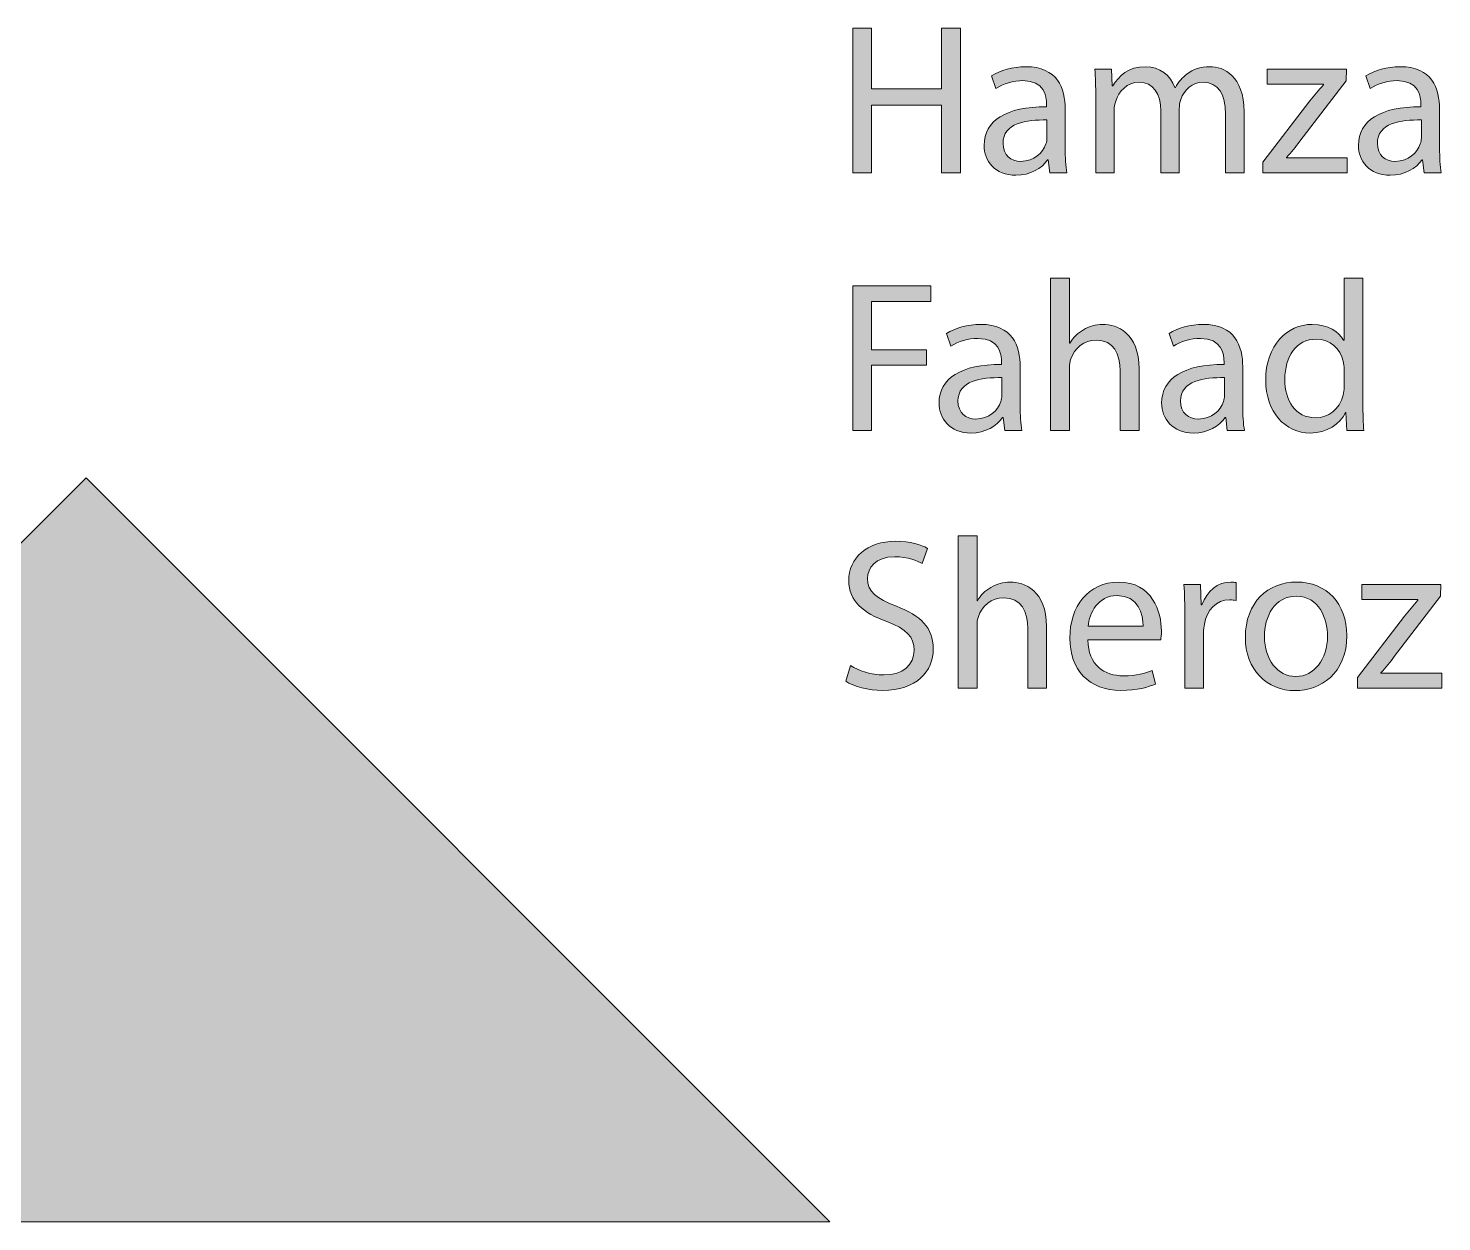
# Model space of a CAD drawing. Header units: inches. Extents: x 0.1 to 22.4, y -34.4 to -0.1.
# Drawn here: x 10.652 to 13.66, y -34.411 to -31.872 of the extents above; entities that cross this region are included whole.
import ezdxf

# ---------------------------------------------------------------- set-up
doc = ezdxf.new("R2010")
doc.units = ezdxf.units.IN
doc.header["$MEASUREMENT"] = 0
doc.layers.add('Layer 1', color=7, linetype='Continuous')

# ---------------------------------------------------------------- blocks, each defined once
blk = doc.blocks.new('block 30')
at = {"layer": 'Layer 1', "true_color": 0x231f20}
h = blk.add_hatch(color=250, dxfattribs=at)
h.dxf.hatch_style = 2
h.paths.add_polyline_path([(12.4466, -31.8719), (12.4466, -32.0007), (12.5955, -32.0007), (12.5955, -31.8719), (12.6357, -31.8719), (12.6357, -32.1797), (12.5955, -32.1797), (12.5955, -32.0354), (12.4466, -32.0354), (12.4466, -32.1797), (12.4069, -32.1797), (12.4069, -31.8719)])
h = blk.add_hatch(color=250, dxfattribs=at)
h.dxf.hatch_style = 2
edge = h.paths.add_edge_path()
edge.add_spline(control_points=[(12.8258, -32.1797), (12.8258, -32.1797), (12.8226, -32.1518), (12.8226, -32.1518), (12.8226, -32.1518), (12.8212, -32.1518), (12.8212, -32.1518), (12.8089, -32.1692), (12.7851, -32.1847), (12.7536, -32.1847), (12.7088, -32.1847), (12.686, -32.1532), (12.686, -32.1212), (12.686, -32.0678), (12.7335, -32.0386), (12.8189, -32.039), (12.8189, -32.039), (12.8189, -32.0345), (12.8189, -32.0345), (12.8189, -32.0162), (12.8139, -31.9833), (12.7687, -31.9833), (12.7481, -31.9833), (12.7266, -31.9897), (12.7111, -31.9998), (12.7111, -31.9998), (12.702, -31.9733), (12.702, -31.9733), (12.7203, -31.9614), (12.7467, -31.9536), (12.7746, -31.9536), (12.8422, -31.9536), (12.8586, -31.9998), (12.8586, -32.0441), (12.8586, -32.0441), (12.8586, -32.1267), (12.8586, -32.1267), (12.8586, -32.1459), (12.8596, -32.1646), (12.8623, -32.1797), (12.8623, -32.1797), (12.8258, -32.1797), (12.8258, -32.1797)], knot_values=[0, 0, 0, 0, 1, 1, 1, 2, 2, 2, 3, 3, 3, 4, 4, 4, 5, 5, 5, 6, 6, 6, 7, 7, 7, 8, 8, 8, 9, 9, 9, 10, 10, 10, 11, 11, 11, 12, 12, 12, 13, 13, 13, 14, 14, 14, 14], degree=3, periodic=1)
edge = h.paths.add_edge_path()
edge.add_spline(control_points=[(12.8198, -32.0669), (12.776, -32.066), (12.7262, -32.0737), (12.7262, -32.1167), (12.7262, -32.1427), (12.7435, -32.155), (12.7641, -32.155), (12.7929, -32.155), (12.8111, -32.1368), (12.8175, -32.118), (12.8189, -32.1139), (12.8198, -32.1094), (12.8198, -32.1053), (12.8198, -32.1053), (12.8198, -32.0669), (12.8198, -32.0669)], knot_values=[0, 0, 0, 0, 1, 1, 1, 2, 2, 2, 3, 3, 3, 4, 4, 4, 5, 5, 5, 5], degree=3, periodic=1)
h = blk.add_hatch(color=250, dxfattribs=at)
h.dxf.hatch_style = 2
edge = h.paths.add_edge_path()
edge.add_spline(control_points=[(12.9235, -32.0185), (12.9235, -31.9956), (12.9231, -31.9769), (12.9217, -31.9587), (12.9217, -31.9587), (12.9569, -31.9587), (12.9569, -31.9587), (12.9569, -31.9587), (12.9587, -31.9943), (12.9587, -31.9943), (12.9587, -31.9943), (12.9601, -31.9943), (12.9601, -31.9943), (12.9724, -31.9733), (12.9929, -31.9536), (13.0295, -31.9536), (13.0596, -31.9536), (13.0825, -31.9719), (13.0921, -31.9979), (13.0921, -31.9979), (13.093, -31.9979), (13.093, -31.9979), (13.0998, -31.9856), (13.1085, -31.976), (13.1176, -31.9692), (13.1309, -31.9591), (13.1455, -31.9536), (13.1665, -31.9536), (13.1957, -31.9536), (13.2391, -31.9728), (13.2391, -32.0495), (13.2391, -32.0495), (13.2391, -32.1797), (13.2391, -32.1797), (13.2391, -32.1797), (13.1998, -32.1797), (13.1998, -32.1797), (13.1998, -32.1797), (13.1998, -32.0546), (13.1998, -32.0546), (13.1998, -32.0121), (13.1843, -31.9865), (13.1519, -31.9865), (13.1291, -31.9865), (13.1112, -32.0034), (13.1044, -32.0231), (13.1026, -32.0285), (13.1012, -32.0358), (13.1012, -32.0431), (13.1012, -32.0431), (13.1012, -32.1797), (13.1012, -32.1797), (13.1012, -32.1797), (13.0619, -32.1797), (13.0619, -32.1797), (13.0619, -32.1797), (13.0619, -32.0473), (13.0619, -32.0473), (13.0619, -32.0121), (13.0464, -31.9865), (13.0158, -31.9865), (12.9907, -31.9865), (12.9724, -32.0066), (12.966, -32.0267), (12.9637, -32.0326), (12.9628, -32.0395), (12.9628, -32.0463), (12.9628, -32.0463), (12.9628, -32.1797), (12.9628, -32.1797), (12.9628, -32.1797), (12.9235, -32.1797), (12.9235, -32.1797), (12.9235, -32.1797), (12.9235, -32.0185), (12.9235, -32.0185)], knot_values=[0, 0, 0, 0, 1, 1, 1, 2, 2, 2, 3, 3, 3, 4, 4, 4, 5, 5, 5, 6, 6, 6, 7, 7, 7, 8, 8, 8, 9, 9, 9, 10, 10, 10, 11, 11, 11, 12, 12, 12, 13, 13, 13, 14, 14, 14, 15, 15, 15, 16, 16, 16, 17, 17, 17, 18, 18, 18, 19, 19, 19, 20, 20, 20, 21, 21, 21, 22, 22, 22, 23, 23, 23, 24, 24, 24, 25, 25, 25, 25], degree=3, periodic=1)
h = blk.add_hatch(color=250, dxfattribs=at)
h.dxf.hatch_style = 2
edge = h.paths.add_edge_path()
edge.add_spline(control_points=[(13.2794, -32.1564), (13.2794, -32.1564), (13.3794, -32.0262), (13.3794, -32.0262), (13.389, -32.0144), (13.3981, -32.0039), (13.4082, -31.992), (13.4082, -31.992), (13.4082, -31.9911), (13.4082, -31.9911), (13.4082, -31.9911), (13.2885, -31.9911), (13.2885, -31.9911), (13.2885, -31.9911), (13.2885, -31.9587), (13.2885, -31.9587), (13.2885, -31.9587), (13.4571, -31.9587), (13.4571, -31.9587), (13.4571, -31.9587), (13.4566, -31.9838), (13.4566, -31.9838), (13.4566, -31.9838), (13.3579, -32.1121), (13.3579, -32.1121), (13.3488, -32.1244), (13.3397, -32.1354), (13.3296, -32.1468), (13.3296, -32.1468), (13.3296, -32.1477), (13.3296, -32.1477), (13.3296, -32.1477), (13.4589, -32.1477), (13.4589, -32.1477), (13.4589, -32.1477), (13.4589, -32.1797), (13.4589, -32.1797), (13.4589, -32.1797), (13.2794, -32.1797), (13.2794, -32.1797), (13.2794, -32.1797), (13.2794, -32.1564), (13.2794, -32.1564)], knot_values=[0, 0, 0, 0, 1, 1, 1, 2, 2, 2, 3, 3, 3, 4, 4, 4, 5, 5, 5, 6, 6, 6, 7, 7, 7, 8, 8, 8, 9, 9, 9, 10, 10, 10, 11, 11, 11, 12, 12, 12, 13, 13, 13, 14, 14, 14, 14], degree=3, periodic=1)
h = blk.add_hatch(color=250, dxfattribs=at)
h.dxf.hatch_style = 2
edge = h.paths.add_edge_path()
edge.add_spline(control_points=[(13.6224, -32.1797), (13.6224, -32.1797), (13.6192, -32.1518), (13.6192, -32.1518), (13.6192, -32.1518), (13.6179, -32.1518), (13.6179, -32.1518), (13.6055, -32.1692), (13.5818, -32.1847), (13.5503, -32.1847), (13.5055, -32.1847), (13.4827, -32.1532), (13.4827, -32.1212), (13.4827, -32.0678), (13.5302, -32.0386), (13.6156, -32.039), (13.6156, -32.039), (13.6156, -32.0345), (13.6156, -32.0345), (13.6156, -32.0162), (13.6105, -31.9833), (13.5653, -31.9833), (13.5448, -31.9833), (13.5233, -31.9897), (13.5078, -31.9998), (13.5078, -31.9998), (13.4986, -31.9733), (13.4986, -31.9733), (13.5169, -31.9614), (13.5434, -31.9536), (13.5713, -31.9536), (13.6389, -31.9536), (13.6553, -31.9998), (13.6553, -32.0441), (13.6553, -32.0441), (13.6553, -32.1267), (13.6553, -32.1267), (13.6553, -32.1459), (13.6562, -32.1646), (13.659, -32.1797), (13.659, -32.1797), (13.6224, -32.1797), (13.6224, -32.1797)], knot_values=[0, 0, 0, 0, 1, 1, 1, 2, 2, 2, 3, 3, 3, 4, 4, 4, 5, 5, 5, 6, 6, 6, 7, 7, 7, 8, 8, 8, 9, 9, 9, 10, 10, 10, 11, 11, 11, 12, 12, 12, 13, 13, 13, 14, 14, 14, 14], degree=3, periodic=1)
edge = h.paths.add_edge_path()
edge.add_spline(control_points=[(13.6165, -32.0669), (13.5726, -32.066), (13.5229, -32.0737), (13.5229, -32.1167), (13.5229, -32.1427), (13.5402, -32.155), (13.5608, -32.155), (13.5895, -32.155), (13.6078, -32.1368), (13.6142, -32.118), (13.6156, -32.1139), (13.6165, -32.1094), (13.6165, -32.1053), (13.6165, -32.1053), (13.6165, -32.0669), (13.6165, -32.0669)], knot_values=[0, 0, 0, 0, 1, 1, 1, 2, 2, 2, 3, 3, 3, 4, 4, 4, 5, 5, 5, 5], degree=3, periodic=1)
h = blk.add_hatch(color=250, dxfattribs=at)
h.dxf.hatch_style = 2
h.paths.add_polyline_path([(12.4069, -32.42), (12.5727, -32.42), (12.5727, -32.4534), (12.4466, -32.4534), (12.4466, -32.5557), (12.5631, -32.5557), (12.5631, -32.5886), (12.4466, -32.5886), (12.4466, -32.7279), (12.4069, -32.7279)])
h = blk.add_hatch(color=250, dxfattribs=at)
h.dxf.hatch_style = 2
edge = h.paths.add_edge_path()
edge.add_spline(control_points=[(12.8276, -32.4036), (12.8276, -32.4036), (12.8678, -32.4036), (12.8678, -32.4036), (12.8678, -32.4036), (12.8678, -32.5415), (12.8678, -32.5415), (12.8678, -32.5415), (12.8687, -32.5415), (12.8687, -32.5415), (12.8751, -32.5301), (12.8851, -32.5201), (12.8975, -32.5132), (12.9094, -32.5064), (12.9235, -32.5018), (12.9386, -32.5018), (12.9683, -32.5018), (13.0158, -32.5201), (13.0158, -32.5963), (13.0158, -32.5963), (13.0158, -32.7279), (13.0158, -32.7279), (13.0158, -32.7279), (12.9756, -32.7279), (12.9756, -32.7279), (12.9756, -32.7279), (12.9756, -32.6009), (12.9756, -32.6009), (12.9756, -32.5653), (12.9623, -32.5351), (12.9244, -32.5351), (12.8984, -32.5351), (12.8778, -32.5534), (12.8705, -32.5753), (12.8683, -32.5808), (12.8678, -32.5867), (12.8678, -32.5945), (12.8678, -32.5945), (12.8678, -32.7279), (12.8678, -32.7279), (12.8678, -32.7279), (12.8276, -32.7279), (12.8276, -32.7279), (12.8276, -32.7279), (12.8276, -32.4036), (12.8276, -32.4036)], knot_values=[0, 0, 0, 0, 1, 1, 1, 2, 2, 2, 3, 3, 3, 4, 4, 4, 5, 5, 5, 6, 6, 6, 7, 7, 7, 8, 8, 8, 9, 9, 9, 10, 10, 10, 11, 11, 11, 12, 12, 12, 13, 13, 13, 14, 14, 14, 15, 15, 15, 15], degree=3, periodic=1)
h = blk.add_hatch(color=250, dxfattribs=at)
h.dxf.hatch_style = 2
edge = h.paths.add_edge_path()
edge.add_spline(control_points=[(13.4922, -32.4036), (13.4922, -32.4036), (13.4922, -32.6708), (13.4922, -32.6708), (13.4922, -32.6904), (13.4927, -32.7128), (13.494, -32.7279), (13.494, -32.7279), (13.458, -32.7279), (13.458, -32.7279), (13.458, -32.7279), (13.4561, -32.6895), (13.4561, -32.6895), (13.4561, -32.6895), (13.4552, -32.6895), (13.4552, -32.6895), (13.4429, -32.7142), (13.4159, -32.7329), (13.3799, -32.7329), (13.3264, -32.7329), (13.2853, -32.6877), (13.2853, -32.6205), (13.2849, -32.547), (13.3305, -32.5018), (13.3844, -32.5018), (13.4182, -32.5018), (13.4411, -32.5178), (13.4511, -32.5356), (13.4511, -32.5356), (13.452, -32.5356), (13.452, -32.5356), (13.452, -32.5356), (13.452, -32.4036), (13.452, -32.4036), (13.452, -32.4036), (13.4922, -32.4036), (13.4922, -32.4036)], knot_values=[0, 0, 0, 0, 1, 1, 1, 2, 2, 2, 3, 3, 3, 4, 4, 4, 5, 5, 5, 6, 6, 6, 7, 7, 7, 8, 8, 8, 9, 9, 9, 10, 10, 10, 11, 11, 11, 12, 12, 12, 12], degree=3, periodic=1)
edge = h.paths.add_edge_path()
edge.add_spline(control_points=[(13.452, -32.5968), (13.452, -32.5918), (13.4516, -32.5849), (13.4502, -32.5799), (13.4443, -32.5543), (13.4223, -32.5333), (13.3922, -32.5333), (13.3506, -32.5333), (13.326, -32.5699), (13.326, -32.6187), (13.326, -32.6635), (13.3479, -32.7005), (13.3913, -32.7005), (13.4182, -32.7005), (13.4429, -32.6826), (13.4502, -32.6525), (13.4516, -32.647), (13.452, -32.6415), (13.452, -32.6352), (13.452, -32.6352), (13.452, -32.5968), (13.452, -32.5968)], knot_values=[0, 0, 0, 0, 1, 1, 1, 2, 2, 2, 3, 3, 3, 4, 4, 4, 5, 5, 5, 6, 6, 6, 7, 7, 7, 7], degree=3, periodic=1)
h = blk.add_hatch(color=250, dxfattribs=at)
h.dxf.hatch_style = 2
edge = h.paths.add_edge_path()
edge.add_spline(control_points=[(12.7298, -32.7279), (12.7298, -32.7279), (12.7266, -32.7), (12.7266, -32.7), (12.7266, -32.7), (12.7253, -32.7), (12.7253, -32.7), (12.7129, -32.7174), (12.6892, -32.7329), (12.6577, -32.7329), (12.6129, -32.7329), (12.5901, -32.7014), (12.5901, -32.6694), (12.5901, -32.616), (12.6376, -32.5867), (12.723, -32.5872), (12.723, -32.5872), (12.723, -32.5826), (12.723, -32.5826), (12.723, -32.5644), (12.718, -32.5315), (12.6727, -32.5315), (12.6522, -32.5315), (12.6307, -32.5379), (12.6152, -32.5479), (12.6152, -32.5479), (12.6061, -32.5214), (12.6061, -32.5214), (12.6243, -32.5096), (12.6508, -32.5018), (12.6787, -32.5018), (12.7463, -32.5018), (12.7627, -32.5479), (12.7627, -32.5922), (12.7627, -32.5922), (12.7627, -32.6749), (12.7627, -32.6749), (12.7627, -32.6941), (12.7636, -32.7128), (12.7664, -32.7279), (12.7664, -32.7279), (12.7298, -32.7279), (12.7298, -32.7279)], knot_values=[0, 0, 0, 0, 1, 1, 1, 2, 2, 2, 3, 3, 3, 4, 4, 4, 5, 5, 5, 6, 6, 6, 7, 7, 7, 8, 8, 8, 9, 9, 9, 10, 10, 10, 11, 11, 11, 12, 12, 12, 13, 13, 13, 14, 14, 14, 14], degree=3, periodic=1)
edge = h.paths.add_edge_path()
edge.add_spline(control_points=[(12.7239, -32.6151), (12.6801, -32.6141), (12.6303, -32.6219), (12.6303, -32.6648), (12.6303, -32.6909), (12.6476, -32.7032), (12.6682, -32.7032), (12.6969, -32.7032), (12.7152, -32.6849), (12.7216, -32.6662), (12.723, -32.6621), (12.7239, -32.6575), (12.7239, -32.6534), (12.7239, -32.6534), (12.7239, -32.6151), (12.7239, -32.6151)], knot_values=[0, 0, 0, 0, 1, 1, 1, 2, 2, 2, 3, 3, 3, 4, 4, 4, 5, 5, 5, 5], degree=3, periodic=1)
h = blk.add_hatch(color=250, dxfattribs=at)
h.dxf.hatch_style = 2
edge = h.paths.add_edge_path()
edge.add_spline(control_points=[(13.2035, -32.7279), (13.2035, -32.7279), (13.2003, -32.7), (13.2003, -32.7), (13.2003, -32.7), (13.199, -32.7), (13.199, -32.7), (13.1866, -32.7174), (13.1629, -32.7329), (13.1314, -32.7329), (13.0866, -32.7329), (13.0638, -32.7014), (13.0638, -32.6694), (13.0638, -32.616), (13.1113, -32.5867), (13.1967, -32.5872), (13.1967, -32.5872), (13.1967, -32.5826), (13.1967, -32.5826), (13.1967, -32.5644), (13.1917, -32.5315), (13.1464, -32.5315), (13.1259, -32.5315), (13.1044, -32.5379), (13.0889, -32.5479), (13.0889, -32.5479), (13.0798, -32.5214), (13.0798, -32.5214), (13.098, -32.5096), (13.1245, -32.5018), (13.1524, -32.5018), (13.22, -32.5018), (13.2364, -32.5479), (13.2364, -32.5922), (13.2364, -32.5922), (13.2364, -32.6749), (13.2364, -32.6749), (13.2364, -32.6941), (13.2373, -32.7128), (13.2401, -32.7279), (13.2401, -32.7279), (13.2035, -32.7279), (13.2035, -32.7279)], knot_values=[0, 0, 0, 0, 1, 1, 1, 2, 2, 2, 3, 3, 3, 4, 4, 4, 5, 5, 5, 6, 6, 6, 7, 7, 7, 8, 8, 8, 9, 9, 9, 10, 10, 10, 11, 11, 11, 12, 12, 12, 13, 13, 13, 14, 14, 14, 14], degree=3, periodic=1)
edge = h.paths.add_edge_path()
edge.add_spline(control_points=[(13.1976, -32.6151), (13.1538, -32.6141), (13.104, -32.6219), (13.104, -32.6648), (13.104, -32.6909), (13.1213, -32.7032), (13.1419, -32.7032), (13.1707, -32.7032), (13.1889, -32.6849), (13.1953, -32.6662), (13.1967, -32.6621), (13.1976, -32.6575), (13.1976, -32.6534), (13.1976, -32.6534), (13.1976, -32.6151), (13.1976, -32.6151)], knot_values=[0, 0, 0, 0, 1, 1, 1, 2, 2, 2, 3, 3, 3, 4, 4, 4, 5, 5, 5, 5], degree=3, periodic=1)
h = blk.add_hatch(color=250, dxfattribs=at)
h.dxf.hatch_style = 2
edge = h.paths.add_edge_path()
edge.add_spline(control_points=[(12.4014, -33.2276), (12.4192, -33.2386), (12.4453, -33.2477), (12.4727, -33.2477), (12.5133, -33.2477), (12.5371, -33.2263), (12.5371, -33.1952), (12.5371, -33.1664), (12.5206, -33.15), (12.4791, -33.134), (12.4288, -33.1162), (12.3978, -33.0902), (12.3978, -33.0468), (12.3978, -32.9988), (12.4375, -32.9632), (12.4973, -32.9632), (12.5288, -32.9632), (12.5517, -32.9705), (12.5654, -32.9783), (12.5654, -32.9783), (12.5544, -33.0107), (12.5544, -33.0107), (12.5444, -33.0052), (12.5238, -32.9961), (12.496, -32.9961), (12.4539, -32.9961), (12.4379, -33.0212), (12.4379, -33.0422), (12.4379, -33.071), (12.4567, -33.0851), (12.4992, -33.1016), (12.5512, -33.1217), (12.5777, -33.1468), (12.5777, -33.192), (12.5777, -33.2395), (12.5425, -33.2806), (12.4699, -33.2806), (12.4402, -33.2806), (12.4078, -33.2719), (12.3914, -33.261), (12.3914, -33.261), (12.4014, -33.2276), (12.4014, -33.2276)], knot_values=[0, 0, 0, 0, 1, 1, 1, 2, 2, 2, 3, 3, 3, 4, 4, 4, 5, 5, 5, 6, 6, 6, 7, 7, 7, 8, 8, 8, 9, 9, 9, 10, 10, 10, 11, 11, 11, 12, 12, 12, 13, 13, 13, 14, 14, 14, 14], degree=3, periodic=1)
h = blk.add_hatch(color=250, dxfattribs=at)
h.dxf.hatch_style = 2
edge = h.paths.add_edge_path()
edge.add_spline(control_points=[(12.6307, -32.9518), (12.6307, -32.9518), (12.6709, -32.9518), (12.6709, -32.9518), (12.6709, -32.9518), (12.6709, -33.0897), (12.6709, -33.0897), (12.6709, -33.0897), (12.6718, -33.0897), (12.6718, -33.0897), (12.6782, -33.0783), (12.6883, -33.0682), (12.7006, -33.0614), (12.7125, -33.0545), (12.7266, -33.05), (12.7417, -33.05), (12.7714, -33.05), (12.8189, -33.0682), (12.8189, -33.1445), (12.8189, -33.1445), (12.8189, -33.276), (12.8189, -33.276), (12.8189, -33.276), (12.7787, -33.276), (12.7787, -33.276), (12.7787, -33.276), (12.7787, -33.1491), (12.7787, -33.1491), (12.7787, -33.1134), (12.7655, -33.0833), (12.7276, -33.0833), (12.7015, -33.0833), (12.681, -33.1016), (12.6737, -33.1235), (12.6714, -33.129), (12.6709, -33.1349), (12.6709, -33.1427), (12.6709, -33.1427), (12.6709, -33.276), (12.6709, -33.276), (12.6709, -33.276), (12.6307, -33.276), (12.6307, -33.276), (12.6307, -33.276), (12.6307, -32.9518), (12.6307, -32.9518)], knot_values=[0, 0, 0, 0, 1, 1, 1, 2, 2, 2, 3, 3, 3, 4, 4, 4, 5, 5, 5, 6, 6, 6, 7, 7, 7, 8, 8, 8, 9, 9, 9, 10, 10, 10, 11, 11, 11, 12, 12, 12, 13, 13, 13, 14, 14, 14, 15, 15, 15, 15], degree=3, periodic=1)
h = blk.add_hatch(color=250, dxfattribs=at)
h.dxf.hatch_style = 2
edge = h.paths.add_edge_path()
edge.add_spline(control_points=[(12.9066, -33.1728), (12.9076, -33.2272), (12.9422, -33.2495), (12.9824, -33.2495), (13.0112, -33.2495), (13.0286, -33.2445), (13.0436, -33.2381), (13.0436, -33.2381), (13.0505, -33.2669), (13.0505, -33.2669), (13.0363, -33.2733), (13.0121, -33.2806), (12.977, -33.2806), (12.9089, -33.2806), (12.8683, -33.2358), (12.8683, -33.1692), (12.8683, -33.1025), (12.9076, -33.05), (12.9719, -33.05), (13.0441, -33.05), (13.0633, -33.1134), (13.0633, -33.1541), (13.0633, -33.1623), (13.0624, -33.1687), (13.0619, -33.1728), (13.0619, -33.1728), (12.9066, -33.1728), (12.9066, -33.1728)], knot_values=[0, 0, 0, 0, 1, 1, 1, 2, 2, 2, 3, 3, 3, 4, 4, 4, 5, 5, 5, 6, 6, 6, 7, 7, 7, 8, 8, 8, 9, 9, 9, 9], degree=3, periodic=1)
edge = h.paths.add_edge_path()
edge.add_spline(control_points=[(13.0245, -33.144), (13.0249, -33.1185), (13.014, -33.0787), (12.9688, -33.0787), (12.9281, -33.0787), (12.9103, -33.1162), (12.9071, -33.144), (12.9071, -33.144), (13.0245, -33.144), (13.0245, -33.144)], knot_values=[0, 0, 0, 0, 1, 1, 1, 2, 2, 2, 3, 3, 3, 3], degree=3, periodic=1)
h = blk.add_hatch(color=250, dxfattribs=at)
h.dxf.hatch_style = 2
edge = h.paths.add_edge_path()
edge.add_spline(control_points=[(13.1131, -33.1239), (13.1131, -33.0979), (13.1127, -33.0755), (13.1113, -33.055), (13.1113, -33.055), (13.1464, -33.055), (13.1464, -33.055), (13.1464, -33.055), (13.1478, -33.0984), (13.1478, -33.0984), (13.1478, -33.0984), (13.1496, -33.0984), (13.1496, -33.0984), (13.1597, -33.0687), (13.1839, -33.05), (13.2108, -33.05), (13.2154, -33.05), (13.2186, -33.0504), (13.2222, -33.0513), (13.2222, -33.0513), (13.2222, -33.0892), (13.2222, -33.0892), (13.2182, -33.0883), (13.214, -33.0879), (13.2086, -33.0879), (13.1802, -33.0879), (13.1601, -33.1093), (13.1547, -33.1395), (13.1538, -33.145), (13.1528, -33.1514), (13.1528, -33.1582), (13.1528, -33.1582), (13.1528, -33.276), (13.1528, -33.276), (13.1528, -33.276), (13.1131, -33.276), (13.1131, -33.276), (13.1131, -33.276), (13.1131, -33.1239), (13.1131, -33.1239)], knot_values=[0, 0, 0, 0, 1, 1, 1, 2, 2, 2, 3, 3, 3, 4, 4, 4, 5, 5, 5, 6, 6, 6, 7, 7, 7, 8, 8, 8, 9, 9, 9, 10, 10, 10, 11, 11, 11, 12, 12, 12, 13, 13, 13, 13], degree=3, periodic=1)
h = blk.add_hatch(color=250, dxfattribs=at)
h.dxf.hatch_style = 2
edge = h.paths.add_edge_path()
edge.add_spline(control_points=[(13.458, -33.1637), (13.458, -33.2454), (13.4013, -33.281), (13.3479, -33.281), (13.2881, -33.281), (13.2419, -33.2372), (13.2419, -33.1673), (13.2419, -33.0933), (13.2903, -33.05), (13.3515, -33.05), (13.415, -33.05), (13.458, -33.0961), (13.458, -33.1637)], knot_values=[0, 0, 0, 0, 1, 1, 1, 2, 2, 2, 3, 3, 3, 4, 4, 4, 4], degree=3, periodic=1)
edge = h.paths.add_edge_path()
edge.add_spline(control_points=[(13.2826, -33.166), (13.2826, -33.2144), (13.3104, -33.2509), (13.3497, -33.2509), (13.3881, -33.2509), (13.4169, -33.2148), (13.4169, -33.1651), (13.4169, -33.1276), (13.3981, -33.0801), (13.3506, -33.0801), (13.3031, -33.0801), (13.2826, -33.1239), (13.2826, -33.166)], knot_values=[0, 0, 0, 0, 1, 1, 1, 2, 2, 2, 3, 3, 3, 4, 4, 4, 4], degree=3, periodic=1)
h = blk.add_hatch(color=250, dxfattribs=at)
h.dxf.hatch_style = 2
edge = h.paths.add_edge_path()
edge.add_spline(control_points=[(13.4804, -33.2527), (13.4804, -33.2527), (13.5804, -33.1226), (13.5804, -33.1226), (13.59, -33.1107), (13.5991, -33.1002), (13.6092, -33.0883), (13.6092, -33.0883), (13.6092, -33.0874), (13.6092, -33.0874), (13.6092, -33.0874), (13.4895, -33.0874), (13.4895, -33.0874), (13.4895, -33.0874), (13.4895, -33.055), (13.4895, -33.055), (13.4895, -33.055), (13.658, -33.055), (13.658, -33.055), (13.658, -33.055), (13.6576, -33.0801), (13.6576, -33.0801), (13.6576, -33.0801), (13.5589, -33.2084), (13.5589, -33.2084), (13.5498, -33.2208), (13.5407, -33.2317), (13.5306, -33.2432), (13.5306, -33.2432), (13.5306, -33.2441), (13.5306, -33.2441), (13.5306, -33.2441), (13.6599, -33.2441), (13.6599, -33.2441), (13.6599, -33.2441), (13.6599, -33.276), (13.6599, -33.276), (13.6599, -33.276), (13.4804, -33.276), (13.4804, -33.276), (13.4804, -33.276), (13.4804, -33.2527), (13.4804, -33.2527)], knot_values=[0, 0, 0, 0, 1, 1, 1, 2, 2, 2, 3, 3, 3, 4, 4, 4, 5, 5, 5, 6, 6, 6, 7, 7, 7, 8, 8, 8, 9, 9, 9, 10, 10, 10, 11, 11, 11, 12, 12, 12, 13, 13, 13, 14, 14, 14, 14], degree=3, periodic=1)
at = {"layer": 'Layer 1', "lineweight": 0}
for points in [[(12.4466, -31.8719), (12.4466, -32.0007), (12.5955, -32.0007), (12.5955, -31.8719), (12.6357, -31.8719), (12.6357, -32.1797), (12.5955, -32.1797), (12.5955, -32.0354), (12.4466, -32.0354), (12.4466, -32.1797), (12.4069, -32.1797), (12.4069, -31.8719), (12.4466, -31.8719)], [(12.4069, -32.42), (12.5727, -32.42), (12.5727, -32.4534), (12.4466, -32.4534), (12.4466, -32.5557), (12.5631, -32.5557), (12.5631, -32.5886), (12.4466, -32.5886), (12.4466, -32.7279), (12.4069, -32.7279), (12.4069, -32.42)]]:
    blk.add_lwpolyline(points, dxfattribs=at)
for points, knots in [([(12.8258, -32.1797), (12.8258, -32.1797), (12.8226, -32.1518), (12.8226, -32.1518), (12.8226, -32.1518), (12.8212, -32.1518), (12.8212, -32.1518), (12.8089, -32.1692), (12.7851, -32.1847), (12.7536, -32.1847), (12.7088, -32.1847), (12.686, -32.1532), (12.686, -32.1212), (12.686, -32.0678), (12.7335, -32.0386), (12.8189, -32.039), (12.8189, -32.039), (12.8189, -32.0345), (12.8189, -32.0345), (12.8189, -32.0162), (12.8139, -31.9833), (12.7687, -31.9833), (12.7481, -31.9833), (12.7266, -31.9897), (12.7111, -31.9998), (12.7111, -31.9998), (12.702, -31.9733), (12.702, -31.9733), (12.7203, -31.9614), (12.7467, -31.9536), (12.7746, -31.9536), (12.8422, -31.9536), (12.8586, -31.9998), (12.8586, -32.0441), (12.8586, -32.0441), (12.8586, -32.1267), (12.8586, -32.1267), (12.8586, -32.1459), (12.8596, -32.1646), (12.8623, -32.1797), (12.8623, -32.1797), (12.8258, -32.1797), (12.8258, -32.1797)], [0, 0, 0, 0, 1, 1, 1, 2, 2, 2, 3, 3, 3, 4, 4, 4, 5, 5, 5, 6, 6, 6, 7, 7, 7, 8, 8, 8, 9, 9, 9, 10, 10, 10, 11, 11, 11, 12, 12, 12, 13, 13, 13, 14, 14, 14, 14]), ([(12.9235, -32.0185), (12.9235, -31.9956), (12.9231, -31.9769), (12.9217, -31.9587), (12.9217, -31.9587), (12.9569, -31.9587), (12.9569, -31.9587), (12.9569, -31.9587), (12.9587, -31.9943), (12.9587, -31.9943), (12.9587, -31.9943), (12.9601, -31.9943), (12.9601, -31.9943), (12.9724, -31.9733), (12.9929, -31.9536), (13.0295, -31.9536), (13.0596, -31.9536), (13.0825, -31.9719), (13.0921, -31.9979), (13.0921, -31.9979), (13.093, -31.9979), (13.093, -31.9979), (13.0998, -31.9856), (13.1085, -31.976), (13.1176, -31.9692), (13.1309, -31.9591), (13.1455, -31.9536), (13.1665, -31.9536), (13.1957, -31.9536), (13.2391, -31.9728), (13.2391, -32.0495), (13.2391, -32.0495), (13.2391, -32.1797), (13.2391, -32.1797), (13.2391, -32.1797), (13.1998, -32.1797), (13.1998, -32.1797), (13.1998, -32.1797), (13.1998, -32.0546), (13.1998, -32.0546), (13.1998, -32.0121), (13.1843, -31.9865), (13.1519, -31.9865), (13.1291, -31.9865), (13.1112, -32.0034), (13.1044, -32.0231), (13.1026, -32.0285), (13.1012, -32.0358), (13.1012, -32.0431), (13.1012, -32.0431), (13.1012, -32.1797), (13.1012, -32.1797), (13.1012, -32.1797), (13.0619, -32.1797), (13.0619, -32.1797), (13.0619, -32.1797), (13.0619, -32.0473), (13.0619, -32.0473), (13.0619, -32.0121), (13.0464, -31.9865), (13.0158, -31.9865), (12.9907, -31.9865), (12.9724, -32.0066), (12.966, -32.0267), (12.9637, -32.0326), (12.9628, -32.0395), (12.9628, -32.0463), (12.9628, -32.0463), (12.9628, -32.1797), (12.9628, -32.1797), (12.9628, -32.1797), (12.9235, -32.1797), (12.9235, -32.1797), (12.9235, -32.1797), (12.9235, -32.0185), (12.9235, -32.0185)], [0, 0, 0, 0, 1, 1, 1, 2, 2, 2, 3, 3, 3, 4, 4, 4, 5, 5, 5, 6, 6, 6, 7, 7, 7, 8, 8, 8, 9, 9, 9, 10, 10, 10, 11, 11, 11, 12, 12, 12, 13, 13, 13, 14, 14, 14, 15, 15, 15, 16, 16, 16, 17, 17, 17, 18, 18, 18, 19, 19, 19, 20, 20, 20, 21, 21, 21, 22, 22, 22, 23, 23, 23, 24, 24, 24, 25, 25, 25, 25]), ([(13.2794, -32.1564), (13.2794, -32.1564), (13.3794, -32.0262), (13.3794, -32.0262), (13.389, -32.0144), (13.3981, -32.0039), (13.4082, -31.992), (13.4082, -31.992), (13.4082, -31.9911), (13.4082, -31.9911), (13.4082, -31.9911), (13.2885, -31.9911), (13.2885, -31.9911), (13.2885, -31.9911), (13.2885, -31.9587), (13.2885, -31.9587), (13.2885, -31.9587), (13.4571, -31.9587), (13.4571, -31.9587), (13.4571, -31.9587), (13.4566, -31.9838), (13.4566, -31.9838), (13.4566, -31.9838), (13.3579, -32.1121), (13.3579, -32.1121), (13.3488, -32.1244), (13.3397, -32.1354), (13.3296, -32.1468), (13.3296, -32.1468), (13.3296, -32.1477), (13.3296, -32.1477), (13.3296, -32.1477), (13.4589, -32.1477), (13.4589, -32.1477), (13.4589, -32.1477), (13.4589, -32.1797), (13.4589, -32.1797), (13.4589, -32.1797), (13.2794, -32.1797), (13.2794, -32.1797), (13.2794, -32.1797), (13.2794, -32.1564), (13.2794, -32.1564)], [0, 0, 0, 0, 1, 1, 1, 2, 2, 2, 3, 3, 3, 4, 4, 4, 5, 5, 5, 6, 6, 6, 7, 7, 7, 8, 8, 8, 9, 9, 9, 10, 10, 10, 11, 11, 11, 12, 12, 12, 13, 13, 13, 14, 14, 14, 14]), ([(13.6224, -32.1797), (13.6224, -32.1797), (13.6192, -32.1518), (13.6192, -32.1518), (13.6192, -32.1518), (13.6179, -32.1518), (13.6179, -32.1518), (13.6055, -32.1692), (13.5818, -32.1847), (13.5503, -32.1847), (13.5055, -32.1847), (13.4827, -32.1532), (13.4827, -32.1212), (13.4827, -32.0678), (13.5302, -32.0386), (13.6156, -32.039), (13.6156, -32.039), (13.6156, -32.0345), (13.6156, -32.0345), (13.6156, -32.0162), (13.6105, -31.9833), (13.5653, -31.9833), (13.5448, -31.9833), (13.5233, -31.9897), (13.5078, -31.9998), (13.5078, -31.9998), (13.4986, -31.9733), (13.4986, -31.9733), (13.5169, -31.9614), (13.5434, -31.9536), (13.5713, -31.9536), (13.6389, -31.9536), (13.6553, -31.9998), (13.6553, -32.0441), (13.6553, -32.0441), (13.6553, -32.1267), (13.6553, -32.1267), (13.6553, -32.1459), (13.6562, -32.1646), (13.659, -32.1797), (13.659, -32.1797), (13.6224, -32.1797), (13.6224, -32.1797)], [0, 0, 0, 0, 1, 1, 1, 2, 2, 2, 3, 3, 3, 4, 4, 4, 5, 5, 5, 6, 6, 6, 7, 7, 7, 8, 8, 8, 9, 9, 9, 10, 10, 10, 11, 11, 11, 12, 12, 12, 13, 13, 13, 14, 14, 14, 14]), ([(12.8198, -32.0669), (12.776, -32.066), (12.7262, -32.0737), (12.7262, -32.1167), (12.7262, -32.1427), (12.7435, -32.155), (12.7641, -32.155), (12.7929, -32.155), (12.8111, -32.1368), (12.8175, -32.118), (12.8189, -32.1139), (12.8198, -32.1094), (12.8198, -32.1053), (12.8198, -32.1053), (12.8198, -32.0669), (12.8198, -32.0669)], [0, 0, 0, 0, 1, 1, 1, 2, 2, 2, 3, 3, 3, 4, 4, 4, 5, 5, 5, 5]), ([(13.6165, -32.0669), (13.5726, -32.066), (13.5229, -32.0737), (13.5229, -32.1167), (13.5229, -32.1427), (13.5402, -32.155), (13.5608, -32.155), (13.5895, -32.155), (13.6078, -32.1368), (13.6142, -32.118), (13.6156, -32.1139), (13.6165, -32.1094), (13.6165, -32.1053), (13.6165, -32.1053), (13.6165, -32.0669), (13.6165, -32.0669)], [0, 0, 0, 0, 1, 1, 1, 2, 2, 2, 3, 3, 3, 4, 4, 4, 5, 5, 5, 5]), ([(12.8276, -32.4036), (12.8276, -32.4036), (12.8678, -32.4036), (12.8678, -32.4036), (12.8678, -32.4036), (12.8678, -32.5415), (12.8678, -32.5415), (12.8678, -32.5415), (12.8687, -32.5415), (12.8687, -32.5415), (12.8751, -32.5301), (12.8851, -32.5201), (12.8975, -32.5132), (12.9094, -32.5064), (12.9235, -32.5018), (12.9386, -32.5018), (12.9683, -32.5018), (13.0158, -32.5201), (13.0158, -32.5963), (13.0158, -32.5963), (13.0158, -32.7279), (13.0158, -32.7279), (13.0158, -32.7279), (12.9756, -32.7279), (12.9756, -32.7279), (12.9756, -32.7279), (12.9756, -32.6009), (12.9756, -32.6009), (12.9756, -32.5653), (12.9623, -32.5351), (12.9244, -32.5351), (12.8984, -32.5351), (12.8778, -32.5534), (12.8705, -32.5753), (12.8683, -32.5808), (12.8678, -32.5867), (12.8678, -32.5945), (12.8678, -32.5945), (12.8678, -32.7279), (12.8678, -32.7279), (12.8678, -32.7279), (12.8276, -32.7279), (12.8276, -32.7279), (12.8276, -32.7279), (12.8276, -32.4036), (12.8276, -32.4036)], [0, 0, 0, 0, 1, 1, 1, 2, 2, 2, 3, 3, 3, 4, 4, 4, 5, 5, 5, 6, 6, 6, 7, 7, 7, 8, 8, 8, 9, 9, 9, 10, 10, 10, 11, 11, 11, 12, 12, 12, 13, 13, 13, 14, 14, 14, 15, 15, 15, 15]), ([(13.4922, -32.4036), (13.4922, -32.4036), (13.4922, -32.6708), (13.4922, -32.6708), (13.4922, -32.6904), (13.4927, -32.7128), (13.494, -32.7279), (13.494, -32.7279), (13.458, -32.7279), (13.458, -32.7279), (13.458, -32.7279), (13.4561, -32.6895), (13.4561, -32.6895), (13.4561, -32.6895), (13.4552, -32.6895), (13.4552, -32.6895), (13.4429, -32.7142), (13.4159, -32.7329), (13.3799, -32.7329), (13.3264, -32.7329), (13.2853, -32.6877), (13.2853, -32.6205), (13.2849, -32.547), (13.3305, -32.5018), (13.3844, -32.5018), (13.4182, -32.5018), (13.4411, -32.5178), (13.4511, -32.5356), (13.4511, -32.5356), (13.452, -32.5356), (13.452, -32.5356), (13.452, -32.5356), (13.452, -32.4036), (13.452, -32.4036), (13.452, -32.4036), (13.4922, -32.4036), (13.4922, -32.4036)], [0, 0, 0, 0, 1, 1, 1, 2, 2, 2, 3, 3, 3, 4, 4, 4, 5, 5, 5, 6, 6, 6, 7, 7, 7, 8, 8, 8, 9, 9, 9, 10, 10, 10, 11, 11, 11, 12, 12, 12, 12]), ([(12.7298, -32.7279), (12.7298, -32.7279), (12.7266, -32.7), (12.7266, -32.7), (12.7266, -32.7), (12.7253, -32.7), (12.7253, -32.7), (12.7129, -32.7174), (12.6892, -32.7329), (12.6577, -32.7329), (12.6129, -32.7329), (12.5901, -32.7014), (12.5901, -32.6694), (12.5901, -32.616), (12.6376, -32.5867), (12.723, -32.5872), (12.723, -32.5872), (12.723, -32.5826), (12.723, -32.5826), (12.723, -32.5644), (12.718, -32.5315), (12.6727, -32.5315), (12.6522, -32.5315), (12.6307, -32.5379), (12.6152, -32.5479), (12.6152, -32.5479), (12.6061, -32.5214), (12.6061, -32.5214), (12.6243, -32.5096), (12.6508, -32.5018), (12.6787, -32.5018), (12.7463, -32.5018), (12.7627, -32.5479), (12.7627, -32.5922), (12.7627, -32.5922), (12.7627, -32.6749), (12.7627, -32.6749), (12.7627, -32.6941), (12.7636, -32.7128), (12.7664, -32.7279), (12.7664, -32.7279), (12.7298, -32.7279), (12.7298, -32.7279)], [0, 0, 0, 0, 1, 1, 1, 2, 2, 2, 3, 3, 3, 4, 4, 4, 5, 5, 5, 6, 6, 6, 7, 7, 7, 8, 8, 8, 9, 9, 9, 10, 10, 10, 11, 11, 11, 12, 12, 12, 13, 13, 13, 14, 14, 14, 14]), ([(13.2035, -32.7279), (13.2035, -32.7279), (13.2003, -32.7), (13.2003, -32.7), (13.2003, -32.7), (13.199, -32.7), (13.199, -32.7), (13.1866, -32.7174), (13.1629, -32.7329), (13.1314, -32.7329), (13.0866, -32.7329), (13.0638, -32.7014), (13.0638, -32.6694), (13.0638, -32.616), (13.1113, -32.5867), (13.1967, -32.5872), (13.1967, -32.5872), (13.1967, -32.5826), (13.1967, -32.5826), (13.1967, -32.5644), (13.1917, -32.5315), (13.1464, -32.5315), (13.1259, -32.5315), (13.1044, -32.5379), (13.0889, -32.5479), (13.0889, -32.5479), (13.0798, -32.5214), (13.0798, -32.5214), (13.098, -32.5096), (13.1245, -32.5018), (13.1524, -32.5018), (13.22, -32.5018), (13.2364, -32.5479), (13.2364, -32.5922), (13.2364, -32.5922), (13.2364, -32.6749), (13.2364, -32.6749), (13.2364, -32.6941), (13.2373, -32.7128), (13.2401, -32.7279), (13.2401, -32.7279), (13.2035, -32.7279), (13.2035, -32.7279)], [0, 0, 0, 0, 1, 1, 1, 2, 2, 2, 3, 3, 3, 4, 4, 4, 5, 5, 5, 6, 6, 6, 7, 7, 7, 8, 8, 8, 9, 9, 9, 10, 10, 10, 11, 11, 11, 12, 12, 12, 13, 13, 13, 14, 14, 14, 14]), ([(13.452, -32.5968), (13.452, -32.5918), (13.4516, -32.5849), (13.4502, -32.5799), (13.4443, -32.5543), (13.4223, -32.5333), (13.3922, -32.5333), (13.3506, -32.5333), (13.326, -32.5699), (13.326, -32.6187), (13.326, -32.6635), (13.3479, -32.7005), (13.3913, -32.7005), (13.4182, -32.7005), (13.4429, -32.6826), (13.4502, -32.6525), (13.4516, -32.647), (13.452, -32.6415), (13.452, -32.6352), (13.452, -32.6352), (13.452, -32.5968), (13.452, -32.5968)], [0, 0, 0, 0, 1, 1, 1, 2, 2, 2, 3, 3, 3, 4, 4, 4, 5, 5, 5, 6, 6, 6, 7, 7, 7, 7]), ([(12.7239, -32.6151), (12.6801, -32.6141), (12.6303, -32.6219), (12.6303, -32.6648), (12.6303, -32.6909), (12.6476, -32.7032), (12.6682, -32.7032), (12.6969, -32.7032), (12.7152, -32.6849), (12.7216, -32.6662), (12.723, -32.6621), (12.7239, -32.6575), (12.7239, -32.6534), (12.7239, -32.6534), (12.7239, -32.6151), (12.7239, -32.6151)], [0, 0, 0, 0, 1, 1, 1, 2, 2, 2, 3, 3, 3, 4, 4, 4, 5, 5, 5, 5]), ([(13.1976, -32.6151), (13.1538, -32.6141), (13.104, -32.6219), (13.104, -32.6648), (13.104, -32.6909), (13.1213, -32.7032), (13.1419, -32.7032), (13.1707, -32.7032), (13.1889, -32.6849), (13.1953, -32.6662), (13.1967, -32.6621), (13.1976, -32.6575), (13.1976, -32.6534), (13.1976, -32.6534), (13.1976, -32.6151), (13.1976, -32.6151)], [0, 0, 0, 0, 1, 1, 1, 2, 2, 2, 3, 3, 3, 4, 4, 4, 5, 5, 5, 5]), ([(12.4014, -33.2276), (12.4192, -33.2386), (12.4453, -33.2477), (12.4727, -33.2477), (12.5133, -33.2477), (12.5371, -33.2263), (12.5371, -33.1952), (12.5371, -33.1664), (12.5206, -33.15), (12.4791, -33.134), (12.4288, -33.1162), (12.3978, -33.0902), (12.3978, -33.0468), (12.3978, -32.9988), (12.4375, -32.9632), (12.4973, -32.9632), (12.5288, -32.9632), (12.5517, -32.9705), (12.5654, -32.9783), (12.5654, -32.9783), (12.5544, -33.0107), (12.5544, -33.0107), (12.5444, -33.0052), (12.5238, -32.9961), (12.496, -32.9961), (12.4539, -32.9961), (12.4379, -33.0212), (12.4379, -33.0422), (12.4379, -33.071), (12.4567, -33.0851), (12.4992, -33.1016), (12.5512, -33.1217), (12.5777, -33.1468), (12.5777, -33.192), (12.5777, -33.2395), (12.5425, -33.2806), (12.4699, -33.2806), (12.4402, -33.2806), (12.4078, -33.2719), (12.3914, -33.261), (12.3914, -33.261), (12.4014, -33.2276), (12.4014, -33.2276)], [0, 0, 0, 0, 1, 1, 1, 2, 2, 2, 3, 3, 3, 4, 4, 4, 5, 5, 5, 6, 6, 6, 7, 7, 7, 8, 8, 8, 9, 9, 9, 10, 10, 10, 11, 11, 11, 12, 12, 12, 13, 13, 13, 14, 14, 14, 14]), ([(12.6307, -32.9518), (12.6307, -32.9518), (12.6709, -32.9518), (12.6709, -32.9518), (12.6709, -32.9518), (12.6709, -33.0897), (12.6709, -33.0897), (12.6709, -33.0897), (12.6718, -33.0897), (12.6718, -33.0897), (12.6782, -33.0783), (12.6883, -33.0682), (12.7006, -33.0614), (12.7125, -33.0545), (12.7266, -33.05), (12.7417, -33.05), (12.7714, -33.05), (12.8189, -33.0682), (12.8189, -33.1445), (12.8189, -33.1445), (12.8189, -33.276), (12.8189, -33.276), (12.8189, -33.276), (12.7787, -33.276), (12.7787, -33.276), (12.7787, -33.276), (12.7787, -33.1491), (12.7787, -33.1491), (12.7787, -33.1134), (12.7655, -33.0833), (12.7276, -33.0833), (12.7015, -33.0833), (12.681, -33.1016), (12.6737, -33.1235), (12.6714, -33.129), (12.6709, -33.1349), (12.6709, -33.1427), (12.6709, -33.1427), (12.6709, -33.276), (12.6709, -33.276), (12.6709, -33.276), (12.6307, -33.276), (12.6307, -33.276), (12.6307, -33.276), (12.6307, -32.9518), (12.6307, -32.9518)], [0, 0, 0, 0, 1, 1, 1, 2, 2, 2, 3, 3, 3, 4, 4, 4, 5, 5, 5, 6, 6, 6, 7, 7, 7, 8, 8, 8, 9, 9, 9, 10, 10, 10, 11, 11, 11, 12, 12, 12, 13, 13, 13, 14, 14, 14, 15, 15, 15, 15]), ([(12.9066, -33.1728), (12.9076, -33.2272), (12.9422, -33.2495), (12.9824, -33.2495), (13.0112, -33.2495), (13.0286, -33.2445), (13.0436, -33.2381), (13.0436, -33.2381), (13.0505, -33.2669), (13.0505, -33.2669), (13.0363, -33.2733), (13.0121, -33.2806), (12.977, -33.2806), (12.9089, -33.2806), (12.8683, -33.2358), (12.8683, -33.1692), (12.8683, -33.1025), (12.9076, -33.05), (12.9719, -33.05), (13.0441, -33.05), (13.0633, -33.1134), (13.0633, -33.1541), (13.0633, -33.1623), (13.0624, -33.1687), (13.0619, -33.1728), (13.0619, -33.1728), (12.9066, -33.1728), (12.9066, -33.1728)], [0, 0, 0, 0, 1, 1, 1, 2, 2, 2, 3, 3, 3, 4, 4, 4, 5, 5, 5, 6, 6, 6, 7, 7, 7, 8, 8, 8, 9, 9, 9, 9]), ([(13.1131, -33.1239), (13.1131, -33.0979), (13.1127, -33.0755), (13.1113, -33.055), (13.1113, -33.055), (13.1464, -33.055), (13.1464, -33.055), (13.1464, -33.055), (13.1478, -33.0984), (13.1478, -33.0984), (13.1478, -33.0984), (13.1496, -33.0984), (13.1496, -33.0984), (13.1597, -33.0687), (13.1839, -33.05), (13.2108, -33.05), (13.2154, -33.05), (13.2186, -33.0504), (13.2222, -33.0513), (13.2222, -33.0513), (13.2222, -33.0892), (13.2222, -33.0892), (13.2182, -33.0883), (13.214, -33.0879), (13.2086, -33.0879), (13.1802, -33.0879), (13.1601, -33.1093), (13.1547, -33.1395), (13.1538, -33.145), (13.1528, -33.1514), (13.1528, -33.1582), (13.1528, -33.1582), (13.1528, -33.276), (13.1528, -33.276), (13.1528, -33.276), (13.1131, -33.276), (13.1131, -33.276), (13.1131, -33.276), (13.1131, -33.1239), (13.1131, -33.1239)], [0, 0, 0, 0, 1, 1, 1, 2, 2, 2, 3, 3, 3, 4, 4, 4, 5, 5, 5, 6, 6, 6, 7, 7, 7, 8, 8, 8, 9, 9, 9, 10, 10, 10, 11, 11, 11, 12, 12, 12, 13, 13, 13, 13]), ([(13.458, -33.1637), (13.458, -33.2454), (13.4013, -33.281), (13.3479, -33.281), (13.2881, -33.281), (13.2419, -33.2372), (13.2419, -33.1673), (13.2419, -33.0933), (13.2903, -33.05), (13.3515, -33.05), (13.415, -33.05), (13.458, -33.0961), (13.458, -33.1637)], [0, 0, 0, 0, 1, 1, 1, 2, 2, 2, 3, 3, 3, 4, 4, 4, 4]), ([(13.4804, -33.2527), (13.4804, -33.2527), (13.5804, -33.1226), (13.5804, -33.1226), (13.59, -33.1107), (13.5991, -33.1002), (13.6092, -33.0883), (13.6092, -33.0883), (13.6092, -33.0874), (13.6092, -33.0874), (13.6092, -33.0874), (13.4895, -33.0874), (13.4895, -33.0874), (13.4895, -33.0874), (13.4895, -33.055), (13.4895, -33.055), (13.4895, -33.055), (13.658, -33.055), (13.658, -33.055), (13.658, -33.055), (13.6576, -33.0801), (13.6576, -33.0801), (13.6576, -33.0801), (13.5589, -33.2084), (13.5589, -33.2084), (13.5498, -33.2208), (13.5407, -33.2317), (13.5306, -33.2432), (13.5306, -33.2432), (13.5306, -33.2441), (13.5306, -33.2441), (13.5306, -33.2441), (13.6599, -33.2441), (13.6599, -33.2441), (13.6599, -33.2441), (13.6599, -33.276), (13.6599, -33.276), (13.6599, -33.276), (13.4804, -33.276), (13.4804, -33.276), (13.4804, -33.276), (13.4804, -33.2527), (13.4804, -33.2527)], [0, 0, 0, 0, 1, 1, 1, 2, 2, 2, 3, 3, 3, 4, 4, 4, 5, 5, 5, 6, 6, 6, 7, 7, 7, 8, 8, 8, 9, 9, 9, 10, 10, 10, 11, 11, 11, 12, 12, 12, 13, 13, 13, 14, 14, 14, 14]), ([(13.0245, -33.144), (13.0249, -33.1185), (13.014, -33.0787), (12.9688, -33.0787), (12.9281, -33.0787), (12.9103, -33.1162), (12.9071, -33.144), (12.9071, -33.144), (13.0245, -33.144), (13.0245, -33.144)], [0, 0, 0, 0, 1, 1, 1, 2, 2, 2, 3, 3, 3, 3]), ([(13.2826, -33.166), (13.2826, -33.2144), (13.3104, -33.2509), (13.3497, -33.2509), (13.3881, -33.2509), (13.4169, -33.2148), (13.4169, -33.1651), (13.4169, -33.1276), (13.3981, -33.0801), (13.3506, -33.0801), (13.3031, -33.0801), (13.2826, -33.1239), (13.2826, -33.166)], [0, 0, 0, 0, 1, 1, 1, 2, 2, 2, 3, 3, 3, 4, 4, 4, 4])]:
    blk.add_open_spline(points, degree=3, knots=knots, dxfattribs=at)

msp = doc.modelspace()

# ---------------------------------------------------------------- hatches: boundary and pattern name
at = {"layer": 'Layer 1', "true_color": 0xef4c22}
h = msp.add_hatch(color=20, dxfattribs=at)
h.dxf.hatch_style = 2
h.paths.add_polyline_path([(9.1922, -34.4108), (10.7751, -32.828), (12.3579, -34.4108)])

# ---------------------------------------------------------------- linework, layer by layer
at = {"layer": 'Layer 1', "lineweight": 0}
msp.add_lwpolyline([(9.1922, -34.4108), (10.7751, -32.828), (12.3579, -34.4108), (9.1922, -34.4108)], dxfattribs=at)

# ---------------------------------------------------------------- block references
at = {"layer": 'Layer 1'}
msp.add_blockref('block 30', (0, 0), dxfattribs=at)

doc.saveas('drawing.dxf')
